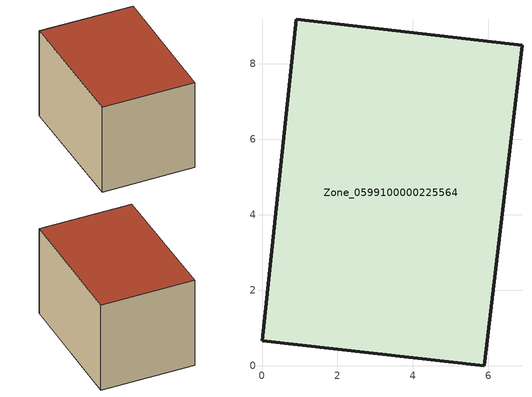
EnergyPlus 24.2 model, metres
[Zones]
Zone_0599100000225564
 floor ground (C_G): 0,0.66 0.91,9.17 6.89,8.49 5.89,0 z1.48
 wall outside (C_F): 0.91,9.17 0,0.66 5.89,0 6.89,8.49 0.91,9.17 z1.48:7.46
 roof outside (C_R): 5.89,0 6.89,8.49 0.91,9.17 0,0.66 z7.46
[BUILDING]
Pand.0599100000225564: North Axis=0; Terrain=City; Loads Convergence Tolerance Value=0.04; Temperature Convergence Tolerance Value=0.4; Solar Distribution=FullExterior; Maximum Number of Warmup Days=25; Minimum Number of Warmup Days=1
[Site:Location]
Rotterdam.The.Hague.AP_ZH_NLD Design_Conditions: Latitude=51.96; Longitude=4.45; Time Zone=1; Elevation=-4.5
[SITE:GROUNDTEMPERATURE:BUILDINGSURFACE]
18, 18, 18, 18, 18, 18, 18, 18, 18, 18, 18, 18
[MATERIAL] Thermal Absorptance=0.9; Solar Absorptance=0.7; Visible Absorptance=0.7
Name | Roughness | Thickness | Conductivity | Density | Specific Heat
G.TI.1946-1964 | MediumSmooth | 0.15 | 1 | 540 | 1210
F.TI.1946-1964 | Rough | 0.3 | 0.857143 | 1920 | 840
R.TI.1946-1964 | MediumRough | 0.2 | 0.277778 | 1500 | 1000
[CONSTRUCTION]
C_G: G.TI.1946-1964
C_F: F.TI.1946-1964
C_R: R.TI.1946-1964
[ZONE]
Zone_0599100000225564: Type=1; Multiplier=1; Ceiling Height=Autocalculate; Volume=Autocalculate; Floor Area=autocalculate; Part of Total Floor Area=Yes
[ZONEINFILTRATION:DESIGNFLOWRATE]
Infil_Zone_0599100000225564: Zone or ZoneList or Space or SpaceList=Zone_0599100000225564; Schedule=AlwaysOn; Design Flow Rate Calculation Method=Flow/Area; Flow Rate per Floor Area=0.003; Constant Term Coefficient=1; Temperature Term Coefficient=0; Velocity Term Coefficient=0; Velocity Squared Term Coefficient=0
[HVACTEMPLATE:ZONE:IDEALLOADSAIRSYSTEM]
Zone_0599100000225564: Maximum Heating Supply Air Temperature=50; Minimum Cooling Supply Air Temperature=13; Maximum Heating Supply Air Humidity Ratio=0.0156; Minimum Cooling Supply Air Humidity Ratio=0.0077; Heating Limit=NoLimit; Cooling Limit=NoLimit; Dehumidification Control Type=ConstantSensibleHeatRatio; Cooling Sensible Heat Ratio=0.7; Dehumidification Setpoint=60; Humidification Control Type=None; Humidification Setpoint=30; Outdoor Air Method=None; Outdoor Air Flow Rate per Person=0.00944; Outdoor Air Flow Rate per Zone Floor Area=0; Outdoor Air Flow Rate per Zone=0; Demand Controlled Ventilation Type=None; Outdoor Air Economizer Type=NoEconomizer; Heat Recovery Type=None; Sensible Heat Recovery Effectiveness=0.7; Latent Heat Recovery Effectiveness=0.65
[ZONECONTROL:THERMOSTAT]
ThermostatControl_Zone_0599100000225564: Zone or ZoneList=Zone_0599100000225564; Control Type Schedule=DualSetpointControlType; Control 1=Thermostat_Zone_0599100000225564; Temperature Difference Between Cutout And Setpoint=0
[THERMOSTATSETPOINT:DUALSETPOINT]
Thermostat_Zone_0599100000225564: Heating Setpoint Temperature Schedule=HeatingSetpoint_Zone_0599100000225564; Cooling Setpoint Temperature Schedule=CoolingSetpoint_Zone_0599100000225564
[SCHEDULE:COMPACT]
HeatingSetpoint_Zone_0599100000225564: Through: 12/31, For: AllDays, Until: 24:00, 21
CoolingSetpoint_Zone_0599100000225564: Through: 12/31, For: AllDays, Until: 24:00, 24
DualSetpointControlType: Through: 12/31, For: AllDays, Until: 24:00, 4
AlwaysOn: Through: 12/31, For: AllDays, Until: 24:00, 1
